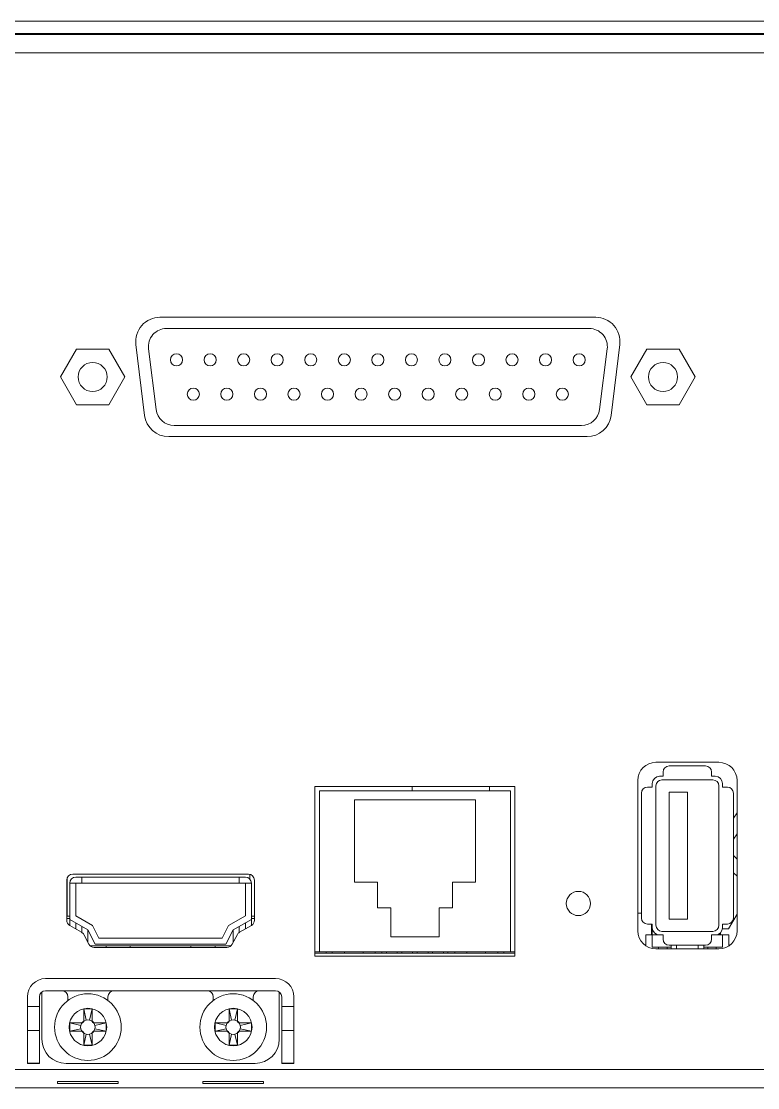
# Model space of a CAD drawing. Header units: millimetres. Extents: x 145 to 1161, y 54 to 851.
# Drawn here: x 453.1 to 513.9, y 654 to 742 of the extents above; entities that cross this region are included whole.
import ezdxf

# ---------------------------------------------------------------- set-up
doc = ezdxf.new("R2010")
doc.units = ezdxf.units.MM

msp = doc.modelspace()

# ---------------------------------------------------------------- linework, layer by layer
at = {"color": 7, "linetype": 'Continuous', "lineweight": 15}
for p, q in [((146.606, 741.964), (575.606, 741.964)), ((146.606, 740.964), (575.606, 740.964)), ((478.606, 740.964), (478.606, 740.864)), ((480.606, 740.964), (480.606, 740.864)), ((574.306, 740.864), (147.906, 740.864)), ((574.306, 739.364), (147.906, 739.364)), ((500.535, 717.539), (464.557, 717.539)), ((499.997, 716.614), (465.095, 716.614)), ((457.668, 714.914), (456.34, 712.614)), ((460.324, 714.914), (457.668, 714.914)), ((461.652, 712.614), (460.324, 714.914)), ((462.572, 715.295), (463.29, 709.445)), ((463.607, 714.928), (464.232, 709.928)), ((500.86, 709.928), (501.485, 714.928)), ((501.802, 709.445), (502.521, 715.295)), ((504.768, 714.914), (503.44, 712.614)), ((507.424, 714.914), (504.768, 714.914)), ((508.752, 712.614), (507.424, 714.914)), ((456.34, 712.614), (457.668, 710.314)), ((460.324, 710.314), (461.652, 712.614)), ((503.44, 712.614), (504.768, 710.314)), ((507.424, 710.314), (508.752, 712.614)), ((457.668, 710.314), (460.324, 710.314)), ((504.768, 710.314), (507.424, 710.314)), ((465.72, 708.614), (499.372, 708.614)), ((465.275, 707.689), (499.817, 707.689)), ((510.706, 680.814), (505.506, 680.814)), ((509.606, 680.514), (506.606, 680.514)), ((506.106, 679.664), (505.806, 679.664)), ((510.206, 679.364), (506.006, 679.364)), ((506.106, 680.014), (506.106, 679.664)), ((510.106, 679.664), (510.106, 680.014)), ((510.406, 679.664), (510.106, 679.664)), ((493.856, 678.814), (477.356, 678.814)), ((477.356, 678.814), (477.356, 664.814)), ((485.384, 678.464), (485.384, 678.814)), ((491.774, 678.814), (491.774, 678.464)), ((493.856, 664.814), (493.856, 678.814)), ((504.006, 679.314), (504.006, 666.914)), ((505.206, 678.764), (504.806, 678.764)), ((505.206, 679.064), (505.206, 678.764)), ((505.506, 678.864), (505.506, 667.364)), ((510.706, 667.364), (510.706, 678.864)), ((511.006, 678.764), (511.006, 679.064)), ((511.406, 678.764), (511.006, 678.764)), ((512.206, 666.914), (512.206, 679.314)), ((477.716, 678.464), (493.496, 678.464)), ((477.716, 678.464), (477.716, 665.164)), ((490.606, 677.714), (480.606, 677.714)), ((480.606, 677.714), (480.606, 670.914)), ((490.606, 670.914), (490.606, 677.714)), ((493.496, 678.464), (493.496, 665.164)), ((504.306, 678.264), (504.306, 667.964)), ((506.606, 678.364), (506.606, 667.864)), ((508.106, 678.364), (506.606, 678.364)), ((508.106, 667.864), (508.106, 678.364)), ((511.906, 667.964), (511.906, 678.264)), ((512.206, 676.645), (511.906, 676.217)), ((511.906, 674.473), (512.206, 674.902)), ((512.206, 672.821), (511.906, 673.121)), ((471.856, 671.594), (457.356, 671.594)), ((471.966, 671.582), (471.966, 671.191)), ((511.906, 671.707), (512.206, 671.407)), ((456.856, 671.094), (456.856, 667.784)), ((456.879, 671.244), (456.886, 671.244)), ((456.886, 671.265), (456.886, 668.114)), ((457.606, 670.844), (457.106, 670.844)), ((457.106, 670.844), (457.106, 667.844)), ((457.606, 671.344), (458.106, 671.344)), ((457.606, 670.844), (457.606, 668.136)), ((458.106, 670.844), (457.606, 670.844)), ((471.106, 671.344), (458.106, 671.344)), ((458.106, 671.344), (458.106, 670.844)), ((471.106, 670.844), (458.106, 670.844)), ((471.106, 671.344), (471.606, 671.344)), ((471.106, 671.344), (471.106, 670.844)), ((471.606, 670.844), (471.106, 670.844)), ((472.106, 670.844), (471.606, 670.844)), ((471.606, 668.136), (471.606, 670.844)), ((472.106, 667.844), (472.106, 670.844)), ((472.356, 667.784), (472.356, 671.094)), ((480.606, 670.914), (482.506, 670.914)), ((482.506, 670.914), (482.506, 668.814)), ((488.706, 670.914), (490.606, 670.914)), ((488.706, 668.814), (488.706, 670.914)), ((482.506, 668.814), (483.606, 668.814)), ((483.606, 668.814), (483.606, 666.414)), ((487.606, 668.814), (488.706, 668.814)), ((487.606, 666.414), (487.606, 668.814)), ((456.856, 668.114), (457.106, 668.114)), ((457.606, 668.136), (458.985, 667.354)), ((470.227, 667.354), (471.606, 668.136)), ((472.106, 668.114), (472.356, 668.114)), ((504.306, 668.364), (504.006, 668.364)), ((512.206, 668.288), (511.499, 667.064)), ((457.106, 667.914), (456.856, 667.914)), ((457.106, 667.844), (458.606, 666.994)), ((457.106, 667.844), (457.106, 667.351)), ((457.106, 667.351), (458.077, 666.791)), ((457.606, 667.561), (457.606, 667.062)), ((458.106, 666.772), (458.106, 667.278)), ((458.985, 667.354), (459.515, 666.294)), ((469.697, 666.294), (470.227, 667.354)), ((470.606, 666.994), (472.106, 667.844)), ((471.106, 666.772), (471.106, 667.278)), ((471.135, 666.791), (472.106, 667.351)), ((471.606, 667.561), (471.606, 667.062)), ((472.356, 667.914), (472.106, 667.914)), ((472.106, 667.844), (472.106, 667.351)), ((504.806, 667.464), (505.206, 667.464)), ((505.149, 667.464), (505.149, 666.564)), ((505.199, 667.464), (505.199, 666.564)), ((505.206, 667.464), (505.206, 667.164)), ((506.606, 667.864), (508.106, 667.864)), ((511.499, 667.064), (510.998, 667.064)), ((511.006, 667.164), (511.006, 667.464)), ((511.006, 667.464), (511.406, 667.464)), ((458.268, 666.592), (458.685, 665.809)), ((458.606, 666.994), (459.206, 665.794)), ((458.609, 665.952), (458.609, 666.989)), ((459.515, 666.294), (469.697, 666.294)), ((470.006, 665.794), (470.606, 666.994)), ((470.528, 665.809), (470.944, 666.592)), ((470.609, 666.996), (470.609, 665.962)), ((483.606, 666.414), (487.606, 666.414)), ((504.681, 665.661), (504.681, 666.564)), ((505.206, 666.564), (504.681, 666.564)), ((505.806, 666.564), (505.206, 666.564)), ((505.206, 665.564), (505.206, 666.564)), ((505.806, 666.564), (506.106, 666.564)), ((506.006, 666.864), (510.206, 666.864)), ((506.106, 666.564), (506.106, 666.214)), ((510.106, 666.564), (510.406, 666.564)), ((510.106, 666.214), (510.106, 666.564)), ((511.006, 666.564), (510.406, 666.564)), ((510.799, 666.711), (510.799, 666.564)), ((510.849, 666.759), (510.849, 666.564)), ((511.006, 665.564), (511.006, 666.564)), ((511.531, 666.564), (511.006, 666.564)), ((511.531, 665.661), (511.531, 666.564)), ((460.106, 665.664), (458.801, 665.664)), ((459.126, 665.544), (470.086, 665.544)), ((459.206, 665.794), (470.006, 665.794)), ((460.106, 665.664), (460.106, 665.544)), ((460.106, 665.664), (462.106, 665.664)), ((467.106, 665.664), (462.106, 665.664)), ((462.106, 665.664), (462.106, 665.544)), ((467.106, 665.664), (467.106, 665.544)), ((467.106, 665.664), (469.106, 665.664)), ((470.411, 665.664), (469.106, 665.664)), ((469.106, 665.664), (469.106, 665.544)), ((506.756, 665.564), (505.206, 665.564)), ((505.506, 665.414), (510.706, 665.414)), ((505.731, 665.414), (505.731, 665.564)), ((506.426, 665.414), (506.426, 665.564)), ((506.606, 665.714), (509.606, 665.714)), ((506.756, 665.714), (506.756, 665.414)), ((509.456, 665.414), (509.456, 665.714)), ((511.006, 665.564), (509.456, 665.564)), ((509.786, 665.564), (509.786, 665.414)), ((510.481, 665.414), (510.481, 665.564)), ((477.716, 665.164), (477.356, 665.164)), ((477.356, 665.064), (493.856, 665.064)), ((477.356, 664.814), (493.856, 664.814)), ((477.716, 665.164), (493.496, 665.164)), ((478.266, 665.164), (478.266, 665.064)), ((478.781, 665.164), (478.781, 665.064)), ((479.781, 665.064), (479.781, 665.164)), ((481.321, 665.164), (481.321, 665.064)), ((482.321, 665.064), (482.321, 665.164)), ((482.881, 665.064), (482.881, 665.164)), ((483.251, 665.164), (483.251, 665.064)), ((484.151, 665.064), (484.151, 665.164)), ((484.521, 665.164), (484.521, 665.064)), ((485.421, 665.064), (485.421, 665.164)), ((485.791, 665.164), (485.791, 665.064)), ((486.691, 665.064), (486.691, 665.164)), ((487.061, 665.164), (487.061, 665.064)), ((487.961, 665.064), (487.961, 665.164)), ((488.331, 665.164), (488.331, 665.064)), ((488.891, 665.164), (488.891, 665.064)), ((489.891, 665.064), (489.891, 665.164)), ((491.441, 665.164), (491.441, 665.064)), ((492.441, 665.064), (492.441, 665.164)), ((492.946, 665.064), (492.946, 665.164)), ((493.856, 665.164), (493.496, 665.164)), ((455.106, 662.964), (474.106, 662.964)), ((454.806, 657.964), (454.806, 661.864)), ((455.106, 661.964), (474.106, 661.964)), ((474.406, 657.964), (474.406, 661.864)), ((453.606, 660.658), (453.606, 661.464)), ((454.606, 660.658), (454.606, 661.464)), ((456.956, 661.464), (456.956, 661.164)), ((460.256, 661.164), (460.256, 661.464)), ((468.956, 661.464), (468.956, 661.164)), ((472.256, 661.164), (472.256, 661.464)), ((474.606, 661.464), (474.606, 660.658)), ((475.606, 661.464), (475.606, 660.658)), ((453.606, 660.658), (454.606, 660.658)), ((453.606, 658.686), (453.606, 660.658)), ((454.606, 660.658), (454.606, 658.686)), ((458.47, 659.548), (458.256, 660.464)), ((458.256, 660.464), (458.256, 659.464)), ((458.956, 660.464), (458.256, 660.464)), ((458.742, 659.548), (458.956, 660.464)), ((458.956, 659.464), (458.956, 660.464)), ((470.956, 660.464), (470.256, 660.464)), ((470.256, 660.464), (470.256, 659.464)), ((470.47, 659.548), (470.256, 660.464)), ((470.742, 659.548), (470.956, 660.464)), ((470.956, 659.464), (470.956, 660.464)), ((474.606, 660.658), (475.606, 660.658)), ((474.606, 658.686), (474.606, 660.658)), ((475.606, 660.658), (475.606, 658.686)), ((458.022, 659.101), (457.106, 659.314)), ((458.106, 659.314), (457.106, 659.314)), ((457.106, 659.314), (457.106, 658.614)), ((460.106, 659.314), (459.106, 659.314)), ((459.19, 659.101), (460.106, 659.314)), ((460.106, 658.614), (460.106, 659.314)), ((470.106, 659.314), (469.106, 659.314)), ((469.106, 659.314), (469.106, 658.614)), ((470.022, 659.101), (469.106, 659.314)), ((472.106, 659.314), (471.106, 659.314)), ((471.19, 659.101), (472.106, 659.314)), ((472.106, 658.614), (472.106, 659.314)), ((454.606, 658.686), (453.606, 658.686)), ((453.606, 655.991), (453.606, 658.686)), ((454.606, 658.686), (454.606, 655.991)), ((458.022, 658.828), (457.106, 658.614)), ((457.106, 658.614), (458.106, 658.614)), ((458.256, 658.464), (458.256, 657.464)), ((458.47, 658.38), (458.256, 657.464)), ((458.742, 658.38), (458.956, 657.464)), ((458.956, 657.464), (458.956, 658.464)), ((459.106, 658.614), (460.106, 658.614)), ((459.19, 658.828), (460.106, 658.614)), ((470.022, 658.828), (469.106, 658.614)), ((469.106, 658.614), (470.106, 658.614)), ((470.256, 658.464), (470.256, 657.464)), ((470.47, 658.38), (470.256, 657.464)), ((470.742, 658.38), (470.956, 657.464)), ((470.956, 657.464), (470.956, 658.464)), ((471.106, 658.614), (472.106, 658.614)), ((471.19, 658.828), (472.106, 658.614)), ((475.606, 658.686), (474.606, 658.686)), ((474.606, 655.991), (474.606, 658.686)), ((475.606, 655.991), (475.606, 658.686)), ((458.256, 657.464), (458.956, 657.464)), ((470.256, 657.464), (470.956, 657.464)), ((453.606, 655.991), (454.606, 655.991)), ((453.606, 655.964), (453.606, 655.991)), ((454.606, 655.964), (453.606, 655.964)), ((454.606, 655.991), (454.606, 655.964)), ((472.406, 655.964), (456.806, 655.964)), ((474.606, 655.991), (475.606, 655.991)), ((474.606, 655.964), (474.606, 655.991)), ((475.606, 655.964), (474.606, 655.964)), ((475.606, 655.991), (475.606, 655.964)), ((576.206, 655.464), (146.006, 655.464)), ((575.806, 653.964), (146.406, 653.964)), ((461.106, 654.469), (456.106, 654.469)), ((456.106, 654.469), (456.106, 654.313)), ((456.106, 654.313), (461.106, 654.313)), ((461.106, 654.313), (461.106, 654.469)), ((473.106, 654.469), (468.106, 654.469)), ((468.106, 654.469), (468.106, 654.313)), ((468.106, 654.313), (473.106, 654.313)), ((473.106, 654.313), (473.106, 654.469))]:
    msp.add_line(p, q, dxfattribs=at)
at = {"color": 8, "linetype": 'Continuous', "lineweight": 15}
for p, q in [((456.886, 670.744), (456.856, 670.744)), ((507.206, 665.414), (507.206, 665.714)), ((509.006, 665.414), (509.006, 665.714))]:
    msp.add_line(p, q, dxfattribs=at)
at = {"color": 7, "linetype": 'Continuous', "lineweight": 15, "flags": 128}
for points in [[(458.182, 659.388), (458.081, 659.256), (458.022, 659.101)], [(458.47, 659.548), (458.314, 659.489), (458.182, 659.388)], [(458.742, 659.548), (458.606, 659.564), (458.47, 659.548)], [(459.03, 659.388), (458.898, 659.489), (458.742, 659.548)], [(459.19, 659.101), (459.131, 659.256), (459.03, 659.388)], [(470.182, 659.388), (470.081, 659.256), (470.022, 659.101)], [(470.47, 659.548), (470.314, 659.489), (470.182, 659.388)], [(470.742, 659.548), (470.606, 659.564), (470.47, 659.548)], [(471.03, 659.388), (470.898, 659.489), (470.742, 659.548)], [(471.19, 659.101), (471.131, 659.256), (471.03, 659.388)], [(458.022, 659.101), (458.006, 658.964), (458.022, 658.828)], [(458.022, 658.828), (458.081, 658.673), (458.182, 658.54)], [(458.182, 658.54), (458.314, 658.439), (458.47, 658.38)], [(458.47, 658.38), (458.606, 658.364), (458.742, 658.38)], [(458.742, 658.38), (458.898, 658.439), (459.03, 658.54)], [(459.03, 658.54), (459.131, 658.673), (459.19, 658.828)], [(459.19, 658.828), (459.206, 658.964), (459.19, 659.101)], [(470.022, 659.101), (470.006, 658.964), (470.022, 658.828)], [(470.022, 658.828), (470.081, 658.673), (470.182, 658.54)], [(470.182, 658.54), (470.314, 658.439), (470.47, 658.38)], [(470.47, 658.38), (470.606, 658.364), (470.742, 658.38)], [(470.742, 658.38), (470.898, 658.439), (471.03, 658.54)], [(471.03, 658.54), (471.131, 658.673), (471.19, 658.828)], [(471.19, 658.828), (471.206, 658.964), (471.19, 659.101)]]:
    msp.add_lwpolyline(points, dxfattribs=at)
at = {"color": 7, "linetype": 'Continuous', "lineweight": 15}
for centre, radius in [((458.996, 712.614), 1.2), ((465.926, 714.034), 0.5), ((468.696, 714.034), 0.5), ((471.466, 714.034), 0.5), ((474.236, 714.034), 0.5), ((477.006, 714.034), 0.5), ((479.776, 714.034), 0.5), ((482.546, 714.034), 0.5), ((485.316, 714.034), 0.5), ((488.086, 714.034), 0.5), ((490.856, 714.034), 0.5), ((493.626, 714.034), 0.5), ((496.396, 714.034), 0.5), ((499.166, 714.034), 0.5), ((506.096, 712.614), 1.2), ((467.311, 711.194), 0.5), ((470.081, 711.194), 0.5), ((472.851, 711.194), 0.5), ((475.621, 711.194), 0.5), ((478.391, 711.194), 0.5), ((481.161, 711.194), 0.5), ((483.931, 711.194), 0.5), ((486.701, 711.194), 0.5), ((489.471, 711.194), 0.5), ((492.241, 711.194), 0.5), ((495.011, 711.194), 0.5), ((497.781, 711.194), 0.5), ((499.106, 669.164), 1), ((458.606, 658.964), 2.75), ((470.606, 658.964), 2.75), ((458.606, 658.964), 1.55), ((470.606, 658.964), 1.55)]:
    msp.add_circle(centre, radius, dxfattribs=at)
for centre, radius, start, end in [((464.557, 715.539), 2, 90, 187), ((500.535, 715.539), 2, 353, 90), ((465.095, 715.114), 1.5, 90, 187.12502), ((499.997, 715.114), 1.5, 352.87498, 90), ((465.275, 709.689), 2, 187, 270), ((465.72, 710.114), 1.5, 187.12502, 270), ((499.372, 710.114), 1.5, 270, 352.87498), ((499.817, 709.689), 2, 270, 353), ((505.506, 679.314), 1.5, 90, 180), ((506.606, 680.014), 0.5, 90, 180), ((509.606, 680.014), 0.5, 0, 90), ((510.706, 679.314), 1.5, 0, 90), ((505.806, 679.064), 0.6, 90, 180), ((506.006, 678.864), 0.5, 90, 180), ((510.206, 678.864), 0.5, 0, 90), ((510.406, 679.064), 0.6, 0, 90), ((504.806, 678.264), 0.5, 90, 180), ((511.406, 678.264), 0.5, 0, 90), ((457.356, 671.094), 0.5, 90, 180), ((471.856, 671.094), 0.5, 0, 90), ((457.606, 670.844), 0.5, 90, 180), ((471.606, 670.844), 0.5, 0, 90), ((504.806, 667.964), 0.5, 180, 270), ((511.406, 667.964), 0.5, 270, 0), ((457.356, 667.784), 0.5, 180, 240), ((471.856, 667.784), 0.5, 300, 0), ((505.806, 667.164), 0.6, 180, 270), ((506.006, 667.364), 0.5, 180, 270), ((510.206, 667.364), 0.5, 270, 0), ((510.406, 667.164), 0.6, 270, 0), ((457.827, 666.358), 0.5, 28, 60), ((471.385, 666.358), 0.5, 120, 152), ((505.506, 666.914), 1.5, 180, 270), ((506.606, 666.214), 0.5, 180, 270), ((509.606, 666.214), 0.5, 270, 0), ((510.706, 666.914), 1.5, 270, 0), ((459.126, 666.044), 0.5, 208, 270), ((470.086, 666.044), 0.5, 270, 332), ((455.106, 661.464), 1.5, 90, 180), ((474.106, 661.464), 1.5, 0, 90), ((455.106, 661.464), 0.5, 90, 180), ((456.456, 661.464), 0.5, 0, 90), ((460.756, 661.464), 0.5, 90, 180), ((468.456, 661.464), 0.5, 0, 90), ((472.756, 661.464), 0.5, 90, 180), ((474.106, 661.464), 0.5, 0, 90), ((456.806, 657.964), 2, 180, 270), ((472.406, 657.964), 2, 270, 0)]:
    msp.add_arc(centre, radius, start, end, dxfattribs=at)
for points, knots in [([(458.106, 659.314), (458.123, 659.316), (458.157, 659.319), (458.202, 659.345), (458.236, 659.383), (458.254, 659.425), (458.255, 659.453), (458.256, 659.464)], [0, 0, 0, 0, 0.214835, 0.429676, 0.644206, 0.858621, 1, 1, 1, 1]), ([(458.956, 659.464), (458.958, 659.447), (458.961, 659.413), (458.987, 659.369), (459.025, 659.335), (459.067, 659.317), (459.095, 659.315), (459.106, 659.314)], [0, 0, 0, 0, 0.2148242, 0.429661, 0.6442128, 0.8586294, 1, 1, 1, 1]), ([(470.106, 659.314), (470.123, 659.316), (470.157, 659.319), (470.202, 659.345), (470.236, 659.383), (470.254, 659.425), (470.255, 659.453), (470.256, 659.464)], [0, 0, 0, 0, 0.214807, 0.429653, 0.644208, 0.858615, 1, 1, 1, 1]), ([(470.956, 659.464), (470.958, 659.447), (470.961, 659.413), (470.987, 659.369), (471.025, 659.335), (471.067, 659.317), (471.095, 659.315), (471.106, 659.314)], [0, 0, 0, 0, 0.2148267, 0.4296607, 0.6441859, 0.8585996, 1, 1, 1, 1]), ([(458.256, 658.464), (458.254, 658.481), (458.251, 658.515), (458.225, 658.56), (458.187, 658.594), (458.145, 658.612), (458.117, 658.613), (458.106, 658.614)], [0, 0, 0, 0, 0.214826, 0.429662, 0.644213, 0.85863, 1, 1, 1, 1]), ([(459.106, 658.614), (459.089, 658.613), (459.055, 658.609), (459.01, 658.583), (458.977, 658.545), (458.959, 658.503), (458.957, 658.475), (458.956, 658.464)], [0, 0, 0, 0, 0.214835, 0.429675, 0.644205, 0.858621, 1, 1, 1, 1]), ([(470.256, 658.464), (470.254, 658.481), (470.251, 658.515), (470.225, 658.56), (470.187, 658.594), (470.145, 658.612), (470.117, 658.613), (470.106, 658.614)], [0, 0, 0, 0, 0.214826, 0.429662, 0.644213, 0.85863, 1, 1, 1, 1]), ([(471.106, 658.614), (471.089, 658.613), (471.055, 658.609), (471.01, 658.583), (470.977, 658.545), (470.959, 658.503), (470.957, 658.475), (470.956, 658.464)], [0, 0, 0, 0, 0.214834, 0.429674, 0.644202, 0.858618, 1, 1, 1, 1])]:
    msp.add_open_spline(points, degree=3, knots=knots, dxfattribs=at)

doc.saveas('drawing.dxf')
